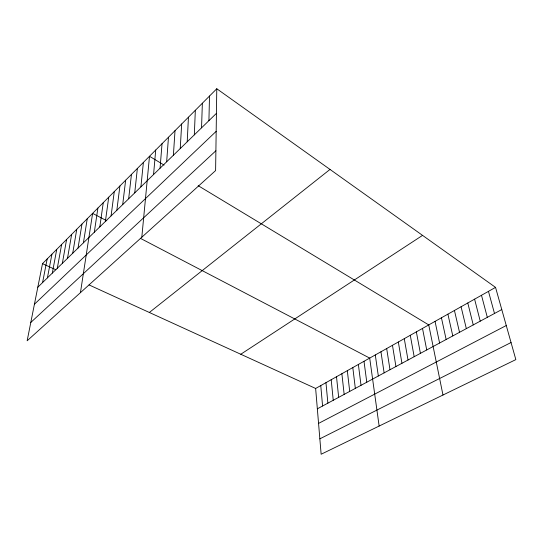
<?xml version="1.0" encoding="UTF-8"?>
<svg xmlns="http://www.w3.org/2000/svg" width="543" height="543" viewBox="0 0 543 543"><rect width="100%" height="100%" fill="white"/><g stroke="black" fill="none" stroke-linecap="round" stroke-linejoin="round"><path stroke-width="0.81" d="M216.779 88.753L215.612 170.57L27.15 340.78L42.503 263.654L216.779 88.753L495.542 287.383L515.85 359.609L321.137 454.247L315.639 388.462L89.072 284.932M208.919 120.661L209.503 96.057M201.548 127.836L202.356 103.224M194.319 134.874L195.337 110.27M187.213 141.791L188.441 117.186M180.242 148.578L181.667 123.987M173.393 155.244L175.016 130.666M166.66 161.794L168.473 137.236M160.056 168.228L162.038 143.691M153.56 174.554L155.719 150.038M141.811 237.216L149.501 156.275L164.067 165.072M140.902 186.873L143.386 162.411M134.732 192.88L137.372 168.445M128.664 198.786L131.454 174.384M122.704 204.589L125.637 180.222M116.84 210.297L119.908 185.971M111.071 215.91L114.274 191.625M105.39 221.435L108.729 197.19M99.81 226.872L103.272 202.668M94.312 232.221L97.896 208.064M80.439 292.65L92.609 213.372L106.788 220.777M83.425 242.823L87.24 218.754M78.029 248.076L81.959 224.055M72.721 253.242L76.76 229.275M67.502 258.325L71.642 234.413M62.357 263.328L66.599 239.477M57.293 268.256L61.63 244.459M52.311 273.109L56.743 249.366M47.404 277.887L51.924 254.199M42.571 282.591L47.18 258.963M37.813 287.22L216.426 113.351M34.419 304.256L216.168 131.352M30.802 322.454L215.89 150.778M149.345 312.476L330.008 169.43M240.773 354.253L422.556 235.377M315.639 388.462L495.542 287.383M317.336 408.831L501.78 309.558M318.558 423.404L506.266 325.522M319.847 438.839L511.051 342.531M42.503 263.654L55.895 269.776M140.311 238.289L369.695 358.088L379.136 426.058M198.168 185.672L428.739 324.911L442.979 395.026M488.469 291.353L494.497 313.474M481.485 295.277L487.315 317.336M474.596 299.145L480.229 321.151M467.795 302.974L473.238 324.918M461.075 306.747L466.335 328.63M454.443 310.467L459.521 332.302M447.9 314.153L452.794 335.92M441.432 317.784L446.149 339.497M435.045 321.368L439.599 343.027M422.508 328.413L426.73 349.95M416.352 331.875L420.418 353.35M410.277 335.289L414.18 356.703M404.27 338.662L408.024 360.016M398.331 341.995L401.942 363.294M392.467 345.294L395.935 366.525M386.677 348.545L389.996 369.722M380.948 351.762L384.132 372.878M375.288 354.946L378.335 376M364 361.285L366.783 382.218M358.373 364.448L361.02 385.32M352.807 367.57L355.332 388.381M347.316 370.659L349.712 391.408M341.88 373.713L344.153 394.394M336.511 376.733L338.669 397.354M331.203 379.713L333.239 400.272M325.956 382.659L327.877 403.157M320.764 385.578L322.576 406.008"/></g></svg>
